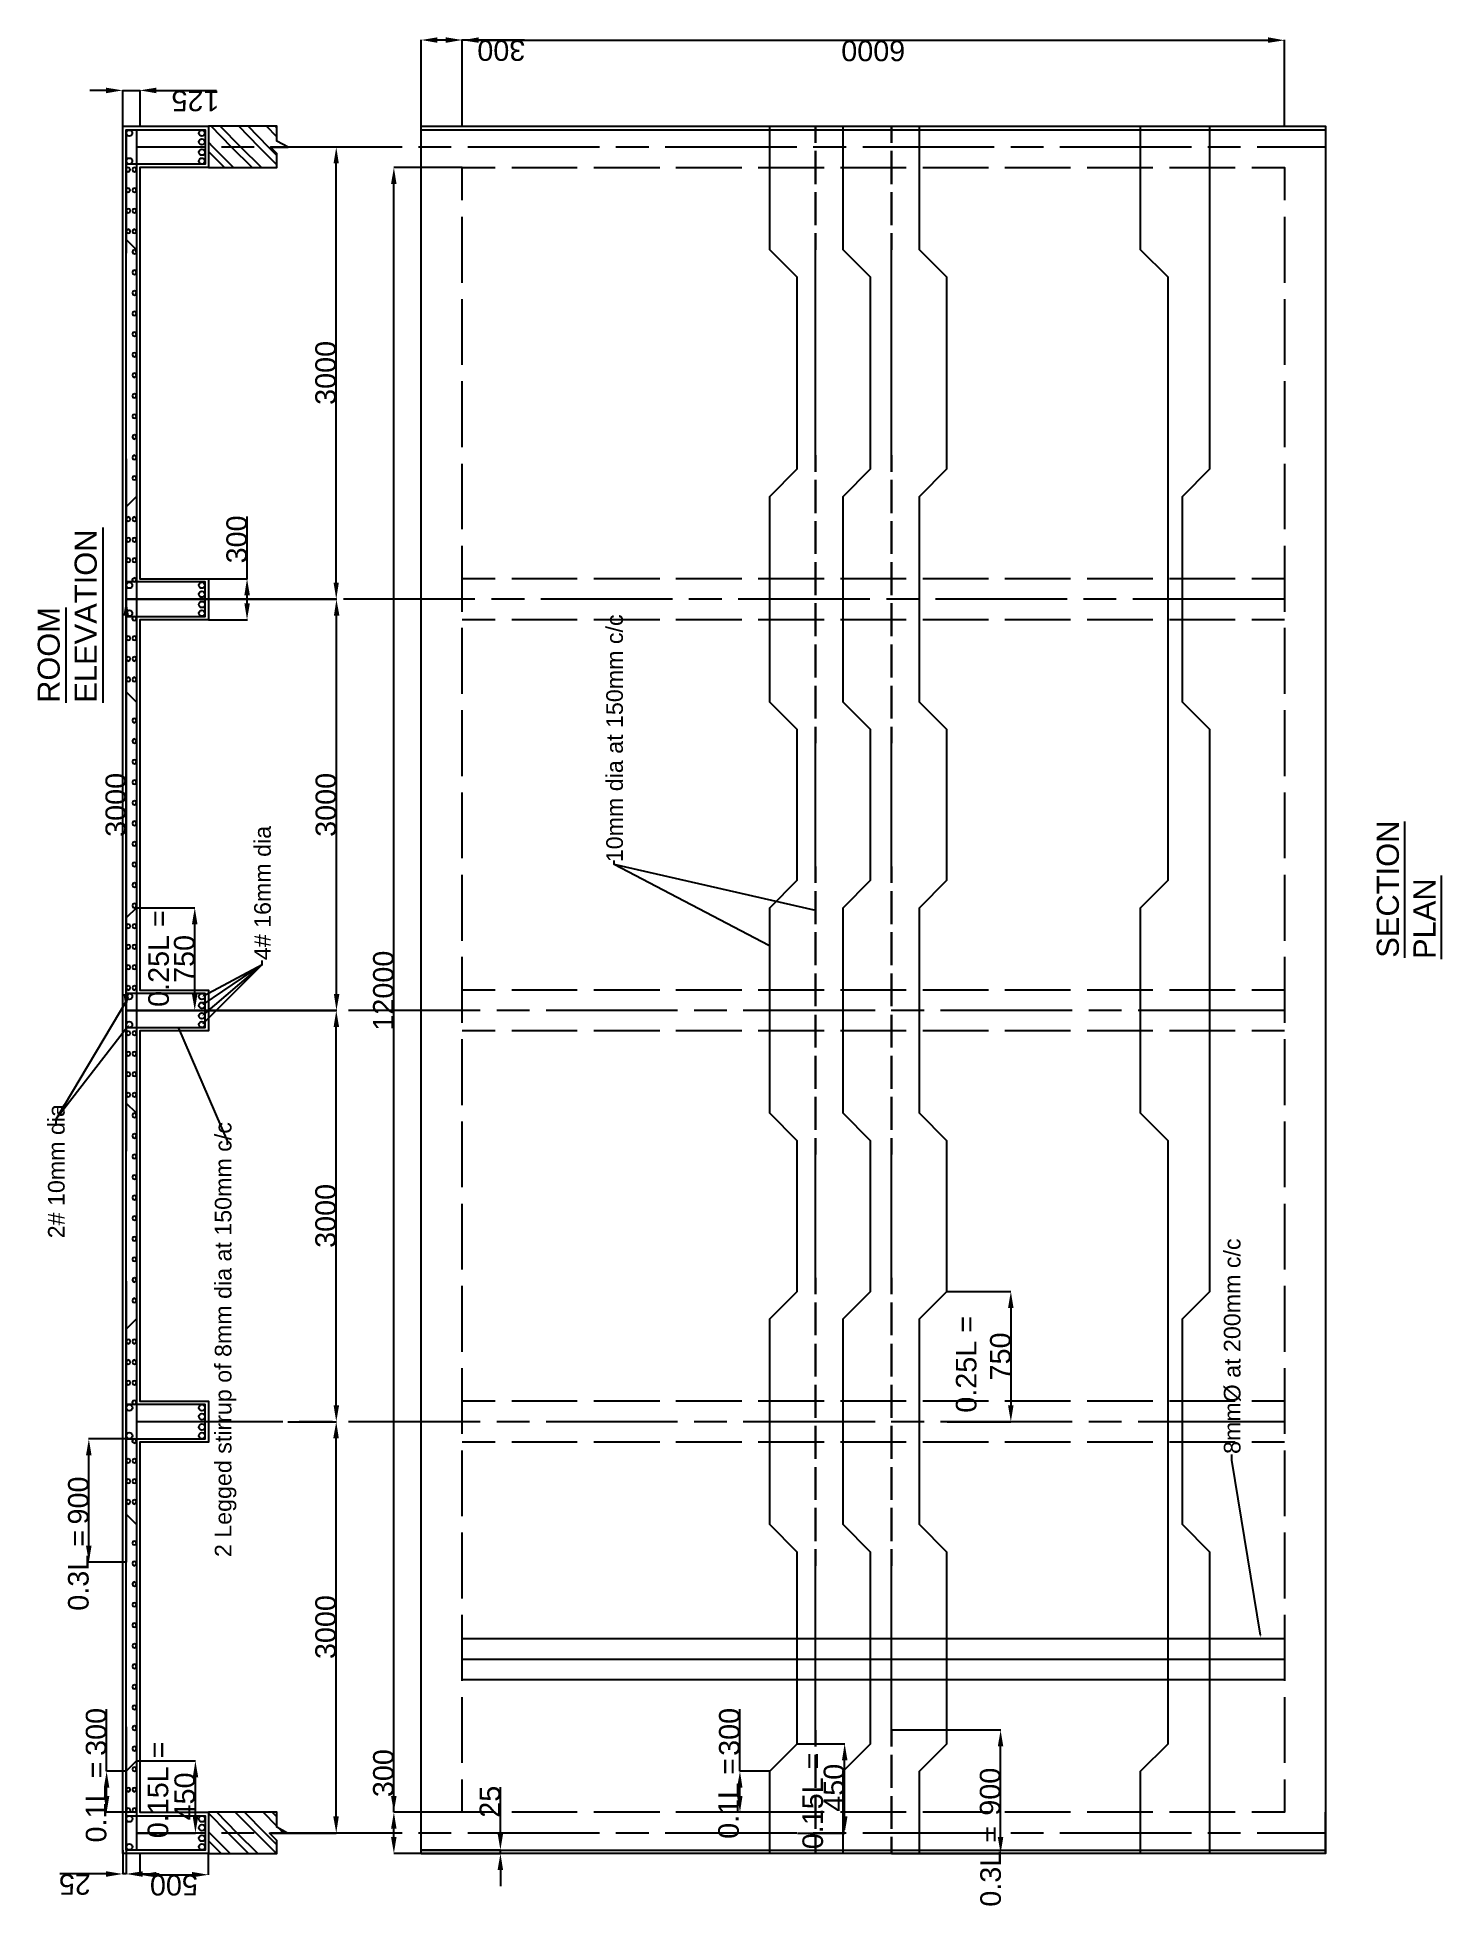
# Model space of a CAD drawing. Header units: millimetres. Extents: x 37228.6 to 37237.6, y 31345.8 to 31357.7.
import ezdxf

# ---------------------------------------------------------------- set-up
doc = ezdxf.new("R2010")
doc.units = ezdxf.units.MM
for name, color, linetype in [('PDF_Geometry', 7, 'Continuous'), ('PDF_Solid Fills', 7, 'Continuous'), ('PDF_Text', 7, 'Continuous')]:
    doc.layers.add(name, color=color, linetype=linetype)
doc.styles.add('PDF F1', font='arial.ttf')
doc.styles.add('PDF F2', font='arial.ttf')

msp = doc.modelspace()

# ---------------------------------------------------------------- linework, layer by layer
at = {"layer": 'PDF_Geometry', "lineweight": 25}
for points in [[(37231.085, 31357.117), (37231.085, 31357.665)], [(37231.188, 31357.665), (37231.241, 31357.665)], [(37231.345, 31357.117), (37231.345, 31357.665)], [(37231.345, 31357.117), (37231.345, 31357.665), (37231.74, 31357.665)], [(37231.45, 31357.663), (37236.465, 31357.663)], [(37236.57, 31357.117), (37236.57, 31357.665)], [(37229.083, 31357.345), (37228.98, 31357.345)], [(37229.188, 31357.117), (37229.188, 31357.345), (37229.296, 31357.345), (37229.296, 31357.117)], [(37229.401, 31357.345), (37229.785, 31357.345)], [(37229.21, 31346.385), (37229.711, 31346.385), (37229.711, 31346.167), (37229.21, 31346.167), (37229.21, 31357.095), (37229.711, 31357.095), (37229.711, 31356.877), (37229.21, 31356.877)], [(37229.275, 31357.095), (37229.275, 31346.167)], [(37229.733, 31356.855), (37230.168, 31356.855), (37230.168, 31356.945), (37230.128, 31356.985), (37230.24, 31356.985), (37230.168, 31357.023), (37230.168, 31357.117), (37229.733, 31357.117)], [(37230.011, 31356.855), (37229.88, 31356.985), (37229.75, 31357.117)], [(37230.07, 31356.855), (37229.938, 31356.985), (37229.808, 31357.117)], [(37230.168, 31356.873), (37230.056, 31356.985), (37229.925, 31357.117)], [(37230.168, 31356.932), (37230.115, 31356.985), (37229.985, 31357.117)], [(37230.168, 31357.05), (37230.101, 31357.117)], [(37230.168, 31357.108), (37230.16, 31357.117)], [(37231.085, 31357.095), (37236.831, 31357.095)], [(37233.3, 31346.145), (37233.3, 31346.407), (37233.3, 31346.667), (37233.473, 31346.842), (37233.473, 31348.06), (37233.3, 31348.235), (37233.3, 31348.888), (37233.3, 31349.542), (37233.473, 31349.715), (37233.473, 31350.673), (37233.3, 31350.847), (37233.3, 31351.5), (37233.3, 31352.153), (37233.473, 31352.327), (37233.473, 31353.285), (37233.3, 31353.458), (37233.3, 31354.112), (37233.3, 31354.765), (37233.473, 31354.94), (37233.473, 31356.158), (37233.3, 31356.332), (37233.3, 31357.117)], [(37233.766, 31346.145), (37233.766, 31346.407), (37233.766, 31346.667), (37233.94, 31346.842), (37233.94, 31348.06), (37233.766, 31348.235), (37233.766, 31348.888), (37233.766, 31349.542), (37233.94, 31349.715), (37233.94, 31350.673), (37233.766, 31350.847), (37233.766, 31351.5), (37233.766, 31352.153), (37233.94, 31352.327), (37233.94, 31353.285), (37233.766, 31353.458), (37233.766, 31354.112), (37233.766, 31354.765), (37233.94, 31354.94), (37233.94, 31356.158), (37233.766, 31356.332), (37233.766, 31357.117)], [(37234.251, 31346.145), (37234.251, 31346.407), (37234.251, 31346.667), (37234.425, 31346.842), (37234.425, 31348.06), (37234.251, 31348.235), (37234.251, 31348.888), (37234.251, 31349.542), (37234.425, 31349.715), (37234.425, 31350.673), (37234.251, 31350.847), (37234.251, 31351.5), (37234.251, 31352.153), (37234.425, 31352.327), (37234.425, 31353.285), (37234.251, 31353.458), (37234.251, 31354.112), (37234.251, 31354.765), (37234.425, 31354.94), (37234.425, 31356.158), (37234.251, 31356.332), (37234.251, 31357.117)], [(37235.655, 31346.145), (37235.655, 31346.407), (37235.655, 31346.667), (37235.83, 31346.842), (37235.83, 31348.06), (37235.83, 31349.715), (37235.83, 31350.673), (37235.655, 31350.847), (37235.655, 31351.5), (37235.655, 31352.153), (37235.83, 31352.327), (37235.83, 31353.285), (37235.83, 31354.94), (37235.83, 31356.158), (37235.655, 31356.332), (37235.655, 31357.117)], [(37236.095, 31346.145), (37236.095, 31346.842), (37236.095, 31348.06), (37235.921, 31348.235), (37235.921, 31348.888), (37235.921, 31349.542), (37236.095, 31349.715), (37236.095, 31350.673), (37236.095, 31352.327), (37236.095, 31353.285), (37235.921, 31353.458), (37235.921, 31354.112), (37235.921, 31354.765), (37236.095, 31354.94), (37236.095, 31356.158), (37236.095, 31357.117)], [(37236.831, 31357.117), (37236.831, 31356.855)], [(37229.71, 31356.985), (37229.275, 31356.985)], [(37229.893, 31356.855), (37229.763, 31356.985), (37229.733, 31357.015)], [(37230.023, 31356.985), (37229.815, 31356.985)], [(37230.963, 31356.985), (37230.128, 31356.985)], [(37230.231, 31356.985), (37230.225, 31356.993)], [(37230.546, 31356.985), (37230.543, 31356.985)], [(37231.276, 31356.985), (37231.068, 31356.985)], [(37232.218, 31356.985), (37231.381, 31356.985)], [(37232.531, 31356.985), (37232.321, 31356.985)], [(37233.471, 31356.985), (37232.635, 31356.985)], [(37233.785, 31356.985), (37233.575, 31356.985)], [(37234.725, 31356.985), (37233.89, 31356.985)], [(37235.038, 31356.985), (37234.83, 31356.985)], [(37235.978, 31356.985), (37235.143, 31356.985)], [(37236.291, 31356.985), (37236.083, 31356.985)], [(37236.831, 31356.985), (37236.396, 31356.985)], [(37229.835, 31356.855), (37229.733, 31356.957)], [(37230.545, 31354.217), (37230.545, 31356.882)], [(37231.345, 31356.855), (37230.91, 31356.855)], [(37231.345, 31356.647), (37231.345, 31356.855), (37231.555, 31356.855)], [(37231.66, 31356.855), (37232.076, 31356.855)], [(37232.181, 31356.855), (37232.6, 31356.855)], [(37232.703, 31356.855), (37233.121, 31356.855)], [(37233.226, 31356.855), (37233.645, 31356.855)], [(37233.748, 31356.855), (37234.166, 31356.855)], [(37234.271, 31356.855), (37234.69, 31356.855)], [(37234.793, 31356.855), (37235.211, 31356.855)], [(37235.316, 31356.855), (37235.733, 31356.855)], [(37235.838, 31356.855), (37236.256, 31356.855)], [(37236.361, 31356.855), (37236.57, 31356.855), (37236.57, 31356.647)], [(37230.911, 31346.51), (37230.911, 31356.75)], [(37231.345, 31356.123), (37231.345, 31356.542)], [(37236.57, 31356.542), (37236.57, 31356.123)], [(37229.275, 31356.332), (37229.21, 31356.398)], [(37233.59, 31355.027), (37233.59, 31356.332)], [(37234.073, 31355.027), (37234.073, 31356.332)], [(37231.345, 31355.602), (37231.345, 31356.018)], [(37236.57, 31356.018), (37236.57, 31355.602)], [(37231.345, 31355.078), (37231.345, 31355.497)], [(37236.57, 31355.497), (37236.57, 31355.078)], [(37231.345, 31354.557), (37231.345, 31354.973)], [(37236.57, 31354.973), (37236.57, 31354.557)], [(37229.275, 31354.765), (37229.21, 31354.7)], [(37229.978, 31354.243), (37229.978, 31354.637)], [(37229.063, 31353.455), (37229.063, 31354.568)], [(37231.345, 31354.033), (37231.345, 31354.452)], [(37236.57, 31354.452), (37236.57, 31354.033)], [(37229.733, 31354.243), (37229.98, 31354.243)], [(37231.555, 31354.243), (37231.345, 31354.243)], [(37232.076, 31354.243), (37231.66, 31354.243)], [(37232.6, 31354.243), (37232.181, 31354.243)], [(37233.121, 31354.243), (37232.703, 31354.243)], [(37233.645, 31354.243), (37233.226, 31354.243)], [(37234.166, 31354.243), (37233.748, 31354.243)], [(37234.69, 31354.243), (37234.271, 31354.243)], [(37235.211, 31354.243), (37234.793, 31354.243)], [(37235.733, 31354.243), (37235.316, 31354.243)], [(37236.256, 31354.243), (37235.838, 31354.243)], [(37236.57, 31354.243), (37236.361, 31354.243)], [(37229.21, 31354.003), (37229.711, 31354.003), (37229.711, 31354.222), (37229.21, 31354.222)], [(37229.978, 31354.087), (37229.978, 31354.138)], [(37228.828, 31353.455), (37228.828, 31354.06)], [(37230.173, 31354.112), (37229.21, 31354.112), (37230.545, 31354.112), (37229.21, 31354.112)], [(37230.486, 31354.112), (37230.278, 31354.112)], [(37230.546, 31354.112), (37230.543, 31354.112)], [(37230.545, 31354.112), (37230.548, 31354.112)], [(37230.546, 31351.605), (37230.546, 31354.008)], [(37231.426, 31354.112), (37230.591, 31354.112)], [(37231.74, 31354.112), (37231.531, 31354.112)], [(37232.681, 31354.112), (37231.845, 31354.112)], [(37232.995, 31354.112), (37232.785, 31354.112)], [(37233.935, 31354.112), (37233.098, 31354.112)], [(37234.248, 31354.112), (37234.04, 31354.112)], [(37235.188, 31354.112), (37234.353, 31354.112)], [(37235.501, 31354.112), (37235.293, 31354.112)], [(37236.57, 31354.112), (37235.606, 31354.112)], [(37229.733, 31353.982), (37229.98, 31353.982)], [(37231.555, 31353.982), (37231.345, 31353.982)], [(37231.345, 31353.512), (37231.345, 31353.93)], [(37232.076, 31353.982), (37231.66, 31353.982)], [(37232.6, 31353.982), (37232.181, 31353.982)], [(37233.121, 31353.982), (37232.703, 31353.982)], [(37233.645, 31353.982), (37233.226, 31353.982)], [(37234.166, 31353.982), (37233.748, 31353.982)], [(37234.69, 31353.982), (37234.271, 31353.982)], [(37235.211, 31353.982), (37234.793, 31353.982)], [(37235.733, 31353.982), (37235.316, 31353.982)], [(37236.256, 31353.982), (37235.838, 31353.982)], [(37236.57, 31353.982), (37236.361, 31353.982)], [(37236.57, 31353.93), (37236.57, 31353.512)], [(37229.275, 31353.458), (37229.21, 31353.525)], [(37231.345, 31352.988), (37231.345, 31353.407)], [(37236.57, 31353.407), (37236.57, 31352.988)], [(37233.59, 31352.415), (37233.59, 31353.198)], [(37234.073, 31352.415), (37234.073, 31353.198)], [(37231.345, 31352.467), (37231.345, 31352.885)], [(37236.57, 31352.885), (37236.57, 31352.467)], [(37237.335, 31351.835), (37237.335, 31352.7)], [(37231.345, 31351.943), (37231.345, 31352.362)], [(37233.581, 31352.137), (37232.311, 31352.427), (37232.311, 31352.452)], [(37233.293, 31351.912), (37232.311, 31352.427)], [(37236.57, 31352.362), (37236.57, 31351.943)], [(37237.568, 31351.827), (37237.568, 31352.357)], [(37229.275, 31352.153), (37229.21, 31352.088)], [(37229.276, 31352.153), (37229.646, 31352.153)], [(37229.646, 31351.605), (37229.646, 31352.048)], [(37229.7, 31351.418), (37230.075, 31351.793), (37229.7, 31351.473)], [(37229.7, 31351.538), (37230.075, 31351.793)], [(37229.701, 31351.593), (37230.075, 31351.793), (37230.075, 31351.817)], [(37231.345, 31351.422), (37231.345, 31351.84)], [(37236.57, 31351.84), (37236.57, 31351.422)], [(37229.221, 31351.577), (37228.763, 31350.807), (37228.763, 31350.778)], [(37229.21, 31351.392), (37229.711, 31351.392), (37229.711, 31351.608), (37229.21, 31351.608)], [(37231.555, 31351.63), (37231.345, 31351.63)], [(37232.076, 31351.63), (37231.66, 31351.63)], [(37232.6, 31351.63), (37232.181, 31351.63)], [(37233.121, 31351.63), (37232.703, 31351.63)], [(37233.645, 31351.63), (37233.226, 31351.63)], [(37234.166, 31351.63), (37233.748, 31351.63)], [(37234.69, 31351.63), (37234.271, 31351.63)], [(37235.211, 31351.63), (37234.793, 31351.63)], [(37235.733, 31351.63), (37235.316, 31351.63)], [(37236.256, 31351.63), (37235.838, 31351.63)], [(37236.57, 31351.63), (37236.361, 31351.63)], [(37229.221, 31351.398), (37228.763, 31350.807)], [(37230.548, 31351.5), (37230.545, 31351.5), (37229.21, 31351.5), (37230.545, 31351.5), (37230.546, 31351.5)], [(37230.206, 31351.5), (37229.275, 31351.5)], [(37229.276, 31351.5), (37229.646, 31351.5)], [(37230.52, 31351.5), (37230.31, 31351.5)], [(37230.545, 31348.992), (37230.545, 31351.395)], [(37231.46, 31351.5), (37230.623, 31351.5)], [(37231.773, 31351.5), (37231.565, 31351.5)], [(37232.713, 31351.5), (37231.878, 31351.5)], [(37233.026, 31351.5), (37232.818, 31351.5)], [(37233.968, 31351.5), (37233.131, 31351.5)], [(37234.281, 31351.5), (37234.071, 31351.5)], [(37235.221, 31351.5), (37234.385, 31351.5)], [(37235.535, 31351.5), (37235.326, 31351.5)], [(37236.57, 31351.5), (37235.64, 31351.5)], [(37229.543, 31351.388), (37229.851, 31350.673), (37229.851, 31350.647)], [(37231.555, 31351.37), (37231.345, 31351.37)], [(37231.345, 31350.898), (37231.345, 31351.317)], [(37232.076, 31351.37), (37231.66, 31351.37)], [(37232.6, 31351.37), (37232.181, 31351.37)], [(37233.121, 31351.37), (37232.703, 31351.37)], [(37233.645, 31351.37), (37233.226, 31351.37)], [(37234.166, 31351.37), (37233.748, 31351.37)], [(37234.69, 31351.37), (37234.271, 31351.37)], [(37235.211, 31351.37), (37234.793, 31351.37)], [(37235.733, 31351.37), (37235.316, 31351.37)], [(37236.256, 31351.37), (37235.838, 31351.37)], [(37236.57, 31351.37), (37236.361, 31351.37)], [(37236.57, 31351.317), (37236.57, 31350.898)], [(37229.275, 31350.847), (37229.21, 31350.912)], [(37231.345, 31350.377), (37231.345, 31350.795)], [(37236.57, 31350.795), (37236.57, 31350.377)], [(37233.59, 31349.802), (37233.59, 31350.585)], [(37234.073, 31349.802), (37234.073, 31350.585)], [(37231.345, 31349.855), (37231.345, 31350.272)], [(37236.57, 31350.272), (37236.57, 31349.855)], [(37231.345, 31349.332), (37231.345, 31349.75)], [(37236.57, 31349.75), (37236.57, 31349.332)], [(37234.426, 31349.715), (37234.831, 31349.715)], [(37229.275, 31349.542), (37229.21, 31349.475)], [(37234.831, 31349.61), (37234.831, 31348.992)], [(37231.345, 31348.81), (37231.345, 31349.227)], [(37236.57, 31349.227), (37236.57, 31348.81)], [(37229.21, 31348.778), (37229.711, 31348.778), (37229.711, 31348.997), (37229.21, 31348.997)], [(37231.555, 31349.018), (37231.345, 31349.018)], [(37232.076, 31349.018), (37231.66, 31349.018)], [(37232.6, 31349.018), (37232.181, 31349.018)], [(37233.121, 31349.018), (37232.703, 31349.018)], [(37233.645, 31349.018), (37233.226, 31349.018)], [(37234.166, 31349.018), (37233.748, 31349.018)], [(37234.69, 31349.018), (37234.271, 31349.018)], [(37235.211, 31349.018), (37234.793, 31349.018)], [(37235.733, 31349.018), (37235.316, 31349.018)], [(37236.256, 31349.018), (37235.838, 31349.018)], [(37236.57, 31349.018), (37236.361, 31349.018)], [(37230.206, 31348.888), (37229.275, 31348.888)], [(37230.238, 31348.888), (37230.545, 31348.888), (37230.546, 31348.888)], [(37230.52, 31348.888), (37230.31, 31348.888)], [(37230.545, 31346.38), (37230.545, 31348.783)], [(37231.46, 31348.888), (37230.623, 31348.888)], [(37231.773, 31348.888), (37231.565, 31348.888)], [(37232.713, 31348.888), (37231.878, 31348.888)], [(37233.026, 31348.888), (37232.818, 31348.888)], [(37233.968, 31348.888), (37233.131, 31348.888)], [(37234.281, 31348.888), (37234.071, 31348.888)], [(37235.221, 31348.888), (37234.385, 31348.888)], [(37234.426, 31348.888), (37234.831, 31348.888)], [(37235.535, 31348.888), (37235.326, 31348.888)], [(37236.57, 31348.888), (37235.64, 31348.888)], [(37229.21, 31348.778), (37228.971, 31348.778)], [(37228.973, 31348.1), (37228.973, 31348.675)], [(37231.555, 31348.757), (37231.345, 31348.757)], [(37231.345, 31348.287), (37231.345, 31348.705)], [(37232.076, 31348.757), (37231.66, 31348.757)], [(37232.6, 31348.757), (37232.181, 31348.757)], [(37233.121, 31348.757), (37232.703, 31348.757)], [(37233.645, 31348.757), (37233.226, 31348.757)], [(37234.166, 31348.757), (37233.748, 31348.757)], [(37234.69, 31348.757), (37234.271, 31348.757)], [(37235.211, 31348.757), (37234.793, 31348.757)], [(37235.733, 31348.757), (37235.316, 31348.757)], [(37236.256, 31348.757), (37235.838, 31348.757)], [(37236.418, 31347.532), (37236.236, 31348.643), (37236.236, 31348.68)], [(37236.57, 31348.757), (37236.361, 31348.757)], [(37236.57, 31348.705), (37236.57, 31348.287)], [(37229.21, 31348.64), (37229.211, 31348.64)], [(37229.21, 31348.51), (37229.211, 31348.51)], [(37229.21, 31348.378), (37229.211, 31348.378)], [(37229.275, 31348.235), (37229.21, 31348.3)], [(37229.21, 31348.248), (37229.211, 31348.248)], [(37229.21, 31348.117), (37229.211, 31348.117)], [(37231.345, 31347.765), (37231.345, 31348.183)], [(37236.57, 31348.183), (37236.57, 31347.765)], [(37229.21, 31347.995), (37228.971, 31347.995)], [(37229.21, 31347.987), (37229.211, 31347.987)], [(37233.59, 31346.928), (37233.59, 31347.973)], [(37234.768, 31346.928), (37234.073, 31346.928), (37234.073, 31347.973)], [(37229.21, 31347.857), (37229.211, 31347.857)], [(37229.21, 31347.725), (37229.211, 31347.725)], [(37231.345, 31347.242), (37231.345, 31347.66)], [(37236.57, 31347.66), (37236.57, 31347.242)], [(37229.21, 31347.595), (37229.211, 31347.595)], [(37231.345, 31347.51), (37236.57, 31347.51)], [(37229.21, 31347.465), (37229.211, 31347.465)], [(37231.345, 31347.38), (37236.57, 31347.38)], [(37229.21, 31347.333), (37229.211, 31347.333)], [(37231.345, 31347.25), (37236.57, 31347.25)], [(37229.21, 31347.203), (37229.211, 31347.203)], [(37231.345, 31346.72), (37231.345, 31347.138)], [(37236.57, 31347.138), (37236.57, 31346.72)], [(37229.086, 31346.667), (37229.086, 31347.062)], [(37229.21, 31347.073), (37229.211, 31347.073)], [(37233.11, 31346.667), (37233.11, 31347.062)], [(37229.21, 31346.942), (37229.211, 31346.942)], [(37229.21, 31346.812), (37229.211, 31346.812)], [(37230.911, 31346.407), (37230.911, 31346.8)], [(37233.475, 31346.842), (37233.776, 31346.842)], [(37234.766, 31346.25), (37234.766, 31346.825)], [(37229.21, 31346.407), (37229.21, 31346.667), (37229.21, 31346.407), (37229.085, 31346.407)], [(37229.21, 31346.667), (37229.085, 31346.667)], [(37229.275, 31346.407), (37229.21, 31346.407), (37229.21, 31346.667), (37229.275, 31346.733)], [(37229.21, 31346.68), (37229.211, 31346.68)], [(37229.276, 31346.733), (37229.651, 31346.733)], [(37233.3, 31346.667), (37233.108, 31346.667)], [(37233.775, 31346.38), (37233.775, 31346.737)], [(37229.086, 31346.51), (37229.086, 31346.563)], [(37229.21, 31346.55), (37229.211, 31346.55)], [(37229.65, 31346.38), (37229.65, 31346.628)], [(37231.555, 31346.407), (37231.345, 31346.407), (37231.345, 31346.615)], [(37231.588, 31346.272), (37231.588, 31346.567)], [(37233.11, 31346.51), (37233.11, 31346.563)], [(37236.57, 31346.615), (37236.57, 31346.407), (37236.361, 31346.407)], [(37229.21, 31346.42), (37229.211, 31346.42)], [(37229.733, 31346.01), (37229.733, 31346.145), (37230.168, 31346.145), (37230.168, 31346.228), (37230.121, 31346.275), (37230.236, 31346.275), (37230.168, 31346.313), (37230.168, 31346.407), (37229.733, 31346.407)], [(37229.988, 31346.145), (37229.858, 31346.275), (37229.733, 31346.402)], [(37230.046, 31346.145), (37229.916, 31346.275), (37229.786, 31346.407)], [(37230.165, 31346.145), (37230.035, 31346.275), (37229.903, 31346.407)], [(37230.168, 31346.2), (37230.093, 31346.275), (37229.961, 31346.407)], [(37230.168, 31346.318), (37230.08, 31346.407)], [(37230.168, 31346.377), (37230.138, 31346.407)], [(37230.21, 31346.275), (37230.178, 31346.308)], [(37231.345, 31346.407), (37230.91, 31346.407)], [(37231.083, 31346.407), (37230.91, 31346.407)], [(37230.911, 31346.25), (37230.911, 31346.302)], [(37232.076, 31346.407), (37231.66, 31346.407)], [(37232.6, 31346.407), (37232.181, 31346.407)], [(37233.121, 31346.407), (37232.703, 31346.407)], [(37233.3, 31346.407), (37233.108, 31346.407)], [(37233.645, 31346.407), (37233.226, 31346.407)], [(37234.166, 31346.407), (37233.748, 31346.407)], [(37234.69, 31346.407), (37234.271, 31346.407)], [(37235.211, 31346.407), (37234.793, 31346.407)], [(37235.733, 31346.407), (37235.316, 31346.407)], [(37236.256, 31346.407), (37235.838, 31346.407)], [(37236.831, 31346.145), (37236.831, 31346.407)], [(37229.71, 31346.275), (37229.275, 31346.275)], [(37229.276, 31346.275), (37229.651, 31346.275)], [(37229.871, 31346.145), (37229.741, 31346.275), (37229.733, 31346.283)], [(37229.813, 31346.145), (37229.733, 31346.225)], [(37230.023, 31346.275), (37229.815, 31346.275)], [(37230.963, 31346.275), (37230.128, 31346.275)], [(37230.238, 31346.275), (37230.545, 31346.275)], [(37231.276, 31346.275), (37231.068, 31346.275)], [(37232.218, 31346.275), (37231.381, 31346.275)], [(37232.531, 31346.275), (37232.321, 31346.275)], [(37233.471, 31346.275), (37232.635, 31346.275)], [(37233.475, 31346.275), (37233.776, 31346.275)], [(37233.785, 31346.275), (37233.575, 31346.275)], [(37234.725, 31346.275), (37233.89, 31346.275)], [(37235.038, 31346.275), (37234.83, 31346.275)], [(37235.978, 31346.275), (37235.143, 31346.275)], [(37236.291, 31346.275), (37236.083, 31346.275)], [(37236.831, 31346.275), (37236.396, 31346.275)], [(37229.188, 31346.167), (37229.188, 31346.013)], [(37229.21, 31346.167), (37229.21, 31346.013)], [(37229.296, 31346.145), (37229.296, 31346.01)], [(37231.083, 31346.145), (37230.91, 31346.145)], [(37231.085, 31346.167), (37236.831, 31346.167)], [(37231.085, 31346.145), (37231.588, 31346.145), (37231.588, 31346.167), (37231.085, 31346.167)], [(37234.073, 31346.145), (37234.768, 31346.145)], [(37229.083, 31346.015), (37228.788, 31346.015)], [(37229.21, 31346.015), (37229.188, 31346.015)], [(37229.315, 31346.015), (37229.42, 31346.015)], [(37229.401, 31346.01), (37229.628, 31346.01)], [(37231.588, 31346.04), (37231.588, 31345.937)]]:
    msp.add_lwpolyline(points, dxfattribs=at)
for points in [[(37229.733, 31354.243), (37229.733, 31353.982), (37229.296, 31353.982), (37229.296, 31351.63), (37229.733, 31351.63), (37229.733, 31351.37), (37229.296, 31351.37), (37229.296, 31349.018), (37229.733, 31349.018), (37229.733, 31348.757), (37229.296, 31348.757), (37229.296, 31346.407), (37229.733, 31346.407), (37229.733, 31346.145), (37229.296, 31346.145), (37229.188, 31346.145), (37229.188, 31357.117), (37229.296, 31357.117), (37229.733, 31357.117), (37229.733, 31356.855), (37229.296, 31356.855), (37229.296, 31354.243)], [(37231.085, 31346.145), (37231.085, 31357.117), (37236.831, 31357.117), (37236.831, 31346.145)], [(37229.223, 31356.855), (37229.213, 31356.85), (37229.21, 31356.842), (37229.213, 31356.832), (37229.223, 31356.828), (37229.231, 31356.832), (37229.236, 31356.842), (37229.231, 31356.85)], [(37229.263, 31356.855), (37229.253, 31356.85), (37229.25, 31356.842), (37229.253, 31356.832), (37229.263, 31356.828), (37229.271, 31356.832), (37229.275, 31356.842), (37229.271, 31356.85)], [(37229.223, 31356.723), (37229.213, 31356.72), (37229.21, 31356.712), (37229.213, 31356.702), (37229.223, 31356.698), (37229.231, 31356.702), (37229.236, 31356.712), (37229.231, 31356.72)], [(37229.263, 31356.723), (37229.253, 31356.72), (37229.25, 31356.712), (37229.253, 31356.702), (37229.263, 31356.698), (37229.271, 31356.702), (37229.275, 31356.712), (37229.271, 31356.72)], [(37229.223, 31356.593), (37229.215, 31356.59), (37229.21, 31356.58), (37229.215, 31356.572), (37229.223, 31356.567), (37229.233, 31356.572), (37229.236, 31356.58), (37229.233, 31356.59)], [(37229.263, 31356.593), (37229.253, 31356.59), (37229.25, 31356.58), (37229.253, 31356.572), (37229.263, 31356.567), (37229.271, 31356.572), (37229.275, 31356.58), (37229.271, 31356.59)], [(37229.223, 31356.463), (37229.215, 31356.458), (37229.21, 31356.45), (37229.215, 31356.44), (37229.223, 31356.437), (37229.233, 31356.44), (37229.236, 31356.45), (37229.233, 31356.458)], [(37229.263, 31356.463), (37229.253, 31356.458), (37229.25, 31356.45), (37229.253, 31356.44), (37229.263, 31356.437), (37229.271, 31356.44), (37229.275, 31356.45), (37229.271, 31356.458)], [(37229.263, 31356.332), (37229.253, 31356.328), (37229.25, 31356.318), (37229.253, 31356.31), (37229.263, 31356.307), (37229.271, 31356.31), (37229.275, 31356.318), (37229.271, 31356.328)], [(37229.263, 31356.202), (37229.253, 31356.198), (37229.25, 31356.188), (37229.253, 31356.18), (37229.263, 31356.175), (37229.271, 31356.18), (37229.275, 31356.188), (37229.271, 31356.198)], [(37229.263, 31356.072), (37229.253, 31356.067), (37229.25, 31356.058), (37229.253, 31356.048), (37229.263, 31356.045), (37229.271, 31356.048), (37229.275, 31356.058), (37229.271, 31356.067)], [(37229.263, 31355.94), (37229.253, 31355.937), (37229.25, 31355.927), (37229.253, 31355.918), (37229.263, 31355.915), (37229.271, 31355.918), (37229.275, 31355.927), (37229.271, 31355.937)], [(37229.263, 31355.81), (37229.253, 31355.807), (37229.25, 31355.797), (37229.253, 31355.787), (37229.263, 31355.783), (37229.271, 31355.787), (37229.275, 31355.797), (37229.271, 31355.807)], [(37229.263, 31355.678), (37229.253, 31355.675), (37229.25, 31355.667), (37229.253, 31355.657), (37229.263, 31355.653), (37229.271, 31355.657), (37229.275, 31355.667), (37229.271, 31355.675)], [(37229.263, 31355.548), (37229.253, 31355.545), (37229.25, 31355.535), (37229.253, 31355.527), (37229.263, 31355.522), (37229.271, 31355.527), (37229.275, 31355.535), (37229.271, 31355.545)], [(37229.263, 31355.418), (37229.253, 31355.413), (37229.25, 31355.405), (37229.253, 31355.395), (37229.263, 31355.392), (37229.271, 31355.395), (37229.275, 31355.405), (37229.271, 31355.413)], [(37229.263, 31355.287), (37229.253, 31355.283), (37229.25, 31355.275), (37229.253, 31355.265), (37229.263, 31355.262), (37229.271, 31355.265), (37229.275, 31355.275), (37229.271, 31355.283)], [(37229.263, 31355.157), (37229.253, 31355.153), (37229.25, 31355.143), (37229.253, 31355.135), (37229.263, 31355.13), (37229.271, 31355.135), (37229.275, 31355.143), (37229.271, 31355.153)], [(37229.263, 31355.027), (37229.253, 31355.022), (37229.25, 31355.013), (37229.253, 31355.003), (37229.263, 31355), (37229.271, 31355.003), (37229.275, 31355.013), (37229.271, 31355.022)], [(37229.263, 31354.895), (37229.253, 31354.892), (37229.25, 31354.882), (37229.253, 31354.873), (37229.263, 31354.87), (37229.271, 31354.873), (37229.275, 31354.882), (37229.271, 31354.892)], [(37229.223, 31354.635), (37229.215, 31354.63), (37229.21, 31354.622), (37229.215, 31354.612), (37229.223, 31354.608), (37229.233, 31354.612), (37229.236, 31354.622), (37229.233, 31354.63)], [(37229.263, 31354.635), (37229.253, 31354.63), (37229.25, 31354.622), (37229.253, 31354.612), (37229.263, 31354.608), (37229.271, 31354.612), (37229.275, 31354.622), (37229.271, 31354.63)], [(37229.223, 31354.503), (37229.215, 31354.5), (37229.21, 31354.49), (37229.215, 31354.482), (37229.223, 31354.478), (37229.233, 31354.482), (37229.236, 31354.49), (37229.233, 31354.5)], [(37229.263, 31354.503), (37229.253, 31354.5), (37229.25, 31354.49), (37229.253, 31354.482), (37229.263, 31354.478), (37229.271, 31354.482), (37229.275, 31354.49), (37229.271, 31354.5)], [(37229.223, 31354.373), (37229.215, 31354.37), (37229.21, 31354.36), (37229.215, 31354.35), (37229.223, 31354.347), (37229.233, 31354.35), (37229.236, 31354.36), (37229.233, 31354.37)], [(37229.263, 31354.373), (37229.253, 31354.37), (37229.25, 31354.36), (37229.253, 31354.35), (37229.263, 31354.347), (37229.271, 31354.35), (37229.275, 31354.36), (37229.271, 31354.37)], [(37229.261, 31354.248), (37229.253, 31354.243), (37229.248, 31354.235), (37229.253, 31354.225), (37229.261, 31354.222), (37229.271, 31354.225), (37229.275, 31354.235), (37229.271, 31354.243)], [(37229.21, 31354.008), (37229.21, 31351.605)], [(37229.261, 31354.003), (37229.253, 31353.998), (37229.248, 31353.99), (37229.253, 31353.98), (37229.261, 31353.977), (37229.271, 31353.98), (37229.275, 31353.99), (37229.271, 31353.998)], [(37229.223, 31353.877), (37229.215, 31353.873), (37229.21, 31353.865), (37229.215, 31353.855), (37229.223, 31353.852), (37229.233, 31353.855), (37229.236, 31353.865), (37229.233, 31353.873)], [(37229.263, 31353.877), (37229.253, 31353.873), (37229.25, 31353.865), (37229.253, 31353.855), (37229.263, 31353.852), (37229.271, 31353.855), (37229.275, 31353.865), (37229.271, 31353.873)], [(37229.223, 31353.747), (37229.215, 31353.743), (37229.21, 31353.733), (37229.215, 31353.725), (37229.223, 31353.72), (37229.233, 31353.725), (37229.236, 31353.733), (37229.233, 31353.743)], [(37229.263, 31353.747), (37229.253, 31353.743), (37229.25, 31353.733), (37229.253, 31353.725), (37229.263, 31353.72), (37229.271, 31353.725), (37229.275, 31353.733), (37229.271, 31353.743)], [(37229.223, 31353.617), (37229.215, 31353.612), (37229.21, 31353.603), (37229.215, 31353.593), (37229.223, 31353.59), (37229.233, 31353.593), (37229.236, 31353.603), (37229.233, 31353.612)], [(37229.263, 31353.617), (37229.253, 31353.612), (37229.25, 31353.603), (37229.253, 31353.593), (37229.263, 31353.59), (37229.271, 31353.593), (37229.275, 31353.603), (37229.271, 31353.612)], [(37229.263, 31353.355), (37229.253, 31353.352), (37229.25, 31353.342), (37229.253, 31353.333), (37229.263, 31353.328), (37229.271, 31353.333), (37229.275, 31353.342), (37229.271, 31353.352)], [(37229.263, 31353.225), (37229.253, 31353.22), (37229.25, 31353.212), (37229.253, 31353.202), (37229.263, 31353.198), (37229.271, 31353.202), (37229.275, 31353.212), (37229.271, 31353.22)], [(37229.263, 31353.093), (37229.253, 31353.09), (37229.25, 31353.08), (37229.253, 31353.072), (37229.263, 31353.067), (37229.271, 31353.072), (37229.275, 31353.08), (37229.271, 31353.09)], [(37229.263, 31352.963), (37229.253, 31352.958), (37229.25, 31352.95), (37229.253, 31352.94), (37229.263, 31352.937), (37229.271, 31352.94), (37229.275, 31352.95), (37229.271, 31352.958)], [(37229.263, 31352.832), (37229.253, 31352.828), (37229.25, 31352.82), (37229.253, 31352.81), (37229.263, 31352.807), (37229.271, 31352.81), (37229.275, 31352.82), (37229.271, 31352.828)], [(37229.263, 31352.702), (37229.253, 31352.698), (37229.25, 31352.688), (37229.253, 31352.68), (37229.263, 31352.675), (37229.271, 31352.68), (37229.275, 31352.688), (37229.271, 31352.698)], [(37229.263, 31352.572), (37229.253, 31352.567), (37229.25, 31352.558), (37229.253, 31352.548), (37229.263, 31352.545), (37229.271, 31352.548), (37229.275, 31352.558), (37229.271, 31352.567)], [(37229.263, 31352.44), (37229.253, 31352.437), (37229.25, 31352.427), (37229.253, 31352.418), (37229.263, 31352.415), (37229.271, 31352.418), (37229.275, 31352.427), (37229.271, 31352.437)], [(37229.263, 31352.31), (37229.253, 31352.307), (37229.25, 31352.297), (37229.253, 31352.288), (37229.263, 31352.283), (37229.271, 31352.288), (37229.275, 31352.297), (37229.271, 31352.307)], [(37229.263, 31352.18), (37229.253, 31352.175), (37229.25, 31352.167), (37229.253, 31352.157), (37229.263, 31352.153), (37229.271, 31352.157), (37229.275, 31352.167), (37229.271, 31352.175)], [(37229.223, 31352.048), (37229.215, 31352.045), (37229.211, 31352.035), (37229.215, 31352.027), (37229.223, 31352.023), (37229.233, 31352.027), (37229.236, 31352.035), (37229.233, 31352.045)], [(37229.263, 31352.048), (37229.253, 31352.045), (37229.25, 31352.035), (37229.253, 31352.027), (37229.263, 31352.023), (37229.271, 31352.027), (37229.275, 31352.035), (37229.271, 31352.045)], [(37229.223, 31351.918), (37229.215, 31351.915), (37229.211, 31351.905), (37229.215, 31351.895), (37229.223, 31351.892), (37229.233, 31351.895), (37229.236, 31351.905), (37229.233, 31351.915)], [(37229.263, 31351.918), (37229.253, 31351.915), (37229.25, 31351.905), (37229.253, 31351.895), (37229.263, 31351.892), (37229.271, 31351.895), (37229.275, 31351.905), (37229.271, 31351.915)], [(37229.223, 31351.788), (37229.215, 31351.783), (37229.21, 31351.775), (37229.215, 31351.765), (37229.223, 31351.762), (37229.233, 31351.765), (37229.236, 31351.775), (37229.233, 31351.783)], [(37229.263, 31351.788), (37229.253, 31351.783), (37229.25, 31351.775), (37229.253, 31351.765), (37229.263, 31351.762), (37229.271, 31351.765), (37229.275, 31351.775), (37229.271, 31351.783)], [(37229.223, 31351.657), (37229.215, 31351.653), (37229.21, 31351.643), (37229.215, 31351.635), (37229.223, 31351.63), (37229.233, 31351.635), (37229.236, 31351.643), (37229.233, 31351.653)], [(37229.263, 31351.657), (37229.253, 31351.653), (37229.25, 31351.643), (37229.253, 31351.635), (37229.263, 31351.63), (37229.271, 31351.635), (37229.275, 31351.643), (37229.271, 31351.653)], [(37229.223, 31351.368), (37229.215, 31351.365), (37229.21, 31351.357), (37229.215, 31351.347), (37229.223, 31351.343), (37229.233, 31351.347), (37229.236, 31351.357), (37229.233, 31351.365)], [(37229.263, 31351.368), (37229.253, 31351.365), (37229.25, 31351.357), (37229.253, 31351.347), (37229.263, 31351.343), (37229.271, 31351.347), (37229.275, 31351.357), (37229.271, 31351.365)], [(37229.223, 31351.238), (37229.215, 31351.235), (37229.21, 31351.225), (37229.215, 31351.217), (37229.223, 31351.212), (37229.233, 31351.217), (37229.236, 31351.225), (37229.233, 31351.235)], [(37229.263, 31351.238), (37229.253, 31351.235), (37229.25, 31351.225), (37229.253, 31351.217), (37229.263, 31351.212), (37229.271, 31351.217), (37229.275, 31351.225), (37229.271, 31351.235)], [(37229.223, 31351.108), (37229.215, 31351.103), (37229.211, 31351.095), (37229.215, 31351.085), (37229.223, 31351.082), (37229.233, 31351.085), (37229.236, 31351.095), (37229.233, 31351.103)], [(37229.263, 31351.108), (37229.253, 31351.103), (37229.25, 31351.095), (37229.253, 31351.085), (37229.263, 31351.082), (37229.271, 31351.085), (37229.275, 31351.095), (37229.271, 31351.103)], [(37229.223, 31350.977), (37229.215, 31350.973), (37229.211, 31350.965), (37229.215, 31350.955), (37229.223, 31350.952), (37229.233, 31350.955), (37229.236, 31350.965), (37229.233, 31350.973)], [(37229.263, 31350.977), (37229.253, 31350.973), (37229.25, 31350.965), (37229.253, 31350.955), (37229.263, 31350.952), (37229.271, 31350.955), (37229.275, 31350.965), (37229.271, 31350.973)], [(37229.263, 31350.847), (37229.253, 31350.843), (37229.25, 31350.833), (37229.253, 31350.825), (37229.263, 31350.82), (37229.271, 31350.825), (37229.275, 31350.833), (37229.271, 31350.843)], [(37229.263, 31350.717), (37229.253, 31350.712), (37229.25, 31350.703), (37229.253, 31350.693), (37229.263, 31350.69), (37229.271, 31350.693), (37229.275, 31350.703), (37229.271, 31350.712)], [(37229.263, 31350.585), (37229.253, 31350.582), (37229.25, 31350.572), (37229.253, 31350.563), (37229.263, 31350.56), (37229.271, 31350.563), (37229.275, 31350.572), (37229.271, 31350.582)], [(37229.263, 31350.455), (37229.253, 31350.452), (37229.25, 31350.442), (37229.253, 31350.433), (37229.263, 31350.428), (37229.271, 31350.433), (37229.275, 31350.442), (37229.271, 31350.452)], [(37229.263, 31350.325), (37229.253, 31350.32), (37229.25, 31350.312), (37229.253, 31350.302), (37229.263, 31350.298), (37229.271, 31350.302), (37229.275, 31350.312), (37229.271, 31350.32)], [(37229.263, 31350.193), (37229.253, 31350.19), (37229.25, 31350.18), (37229.253, 31350.172), (37229.263, 31350.168), (37229.271, 31350.172), (37229.275, 31350.18), (37229.271, 31350.19)], [(37229.263, 31350.063), (37229.253, 31350.06), (37229.25, 31350.05), (37229.253, 31350.04), (37229.263, 31350.037), (37229.271, 31350.04), (37229.275, 31350.05), (37229.271, 31350.06)], [(37229.263, 31349.932), (37229.253, 31349.928), (37229.25, 31349.92), (37229.253, 31349.91), (37229.263, 31349.907), (37229.271, 31349.91), (37229.275, 31349.92), (37229.271, 31349.928)], [(37229.263, 31349.802), (37229.253, 31349.798), (37229.25, 31349.788), (37229.253, 31349.78), (37229.263, 31349.775), (37229.271, 31349.78), (37229.275, 31349.788), (37229.271, 31349.798)], [(37229.263, 31349.672), (37229.253, 31349.667), (37229.25, 31349.658), (37229.253, 31349.648), (37229.263, 31349.645), (37229.271, 31349.648), (37229.275, 31349.658), (37229.271, 31349.667)], [(37229.223, 31349.41), (37229.215, 31349.407), (37229.21, 31349.397), (37229.215, 31349.388), (37229.223, 31349.383), (37229.233, 31349.388), (37229.236, 31349.397), (37229.233, 31349.407)], [(37229.263, 31349.41), (37229.253, 31349.407), (37229.25, 31349.397), (37229.253, 31349.388), (37229.263, 31349.383), (37229.271, 31349.388), (37229.275, 31349.397), (37229.271, 31349.407)], [(37229.223, 31349.28), (37229.215, 31349.275), (37229.21, 31349.267), (37229.215, 31349.257), (37229.223, 31349.253), (37229.233, 31349.257), (37229.236, 31349.267), (37229.233, 31349.275)], [(37229.263, 31349.28), (37229.253, 31349.275), (37229.25, 31349.267), (37229.253, 31349.257), (37229.263, 31349.253), (37229.271, 31349.257), (37229.275, 31349.267), (37229.271, 31349.275)], [(37229.223, 31349.148), (37229.215, 31349.145), (37229.21, 31349.135), (37229.215, 31349.127), (37229.223, 31349.123), (37229.233, 31349.127), (37229.236, 31349.135), (37229.233, 31349.145)], [(37229.263, 31349.148), (37229.253, 31349.145), (37229.25, 31349.135), (37229.253, 31349.127), (37229.263, 31349.123), (37229.271, 31349.127), (37229.275, 31349.135), (37229.271, 31349.145)], [(37229.261, 31349.023), (37229.253, 31349.02), (37229.248, 31349.01), (37229.253, 31349.002), (37229.261, 31348.997), (37229.271, 31349.002), (37229.275, 31349.01), (37229.271, 31349.02)], [(37229.261, 31348.778), (37229.253, 31348.775), (37229.248, 31348.765), (37229.253, 31348.757), (37229.261, 31348.752), (37229.271, 31348.757), (37229.275, 31348.765), (37229.271, 31348.775)], [(37229.223, 31348.653), (37229.215, 31348.648), (37229.21, 31348.64), (37229.215, 31348.63), (37229.223, 31348.627), (37229.233, 31348.63), (37229.236, 31348.64), (37229.233, 31348.648)], [(37229.263, 31348.653), (37229.253, 31348.648), (37229.25, 31348.64), (37229.253, 31348.63), (37229.263, 31348.627), (37229.271, 31348.63), (37229.275, 31348.64), (37229.271, 31348.648)], [(37229.223, 31348.522), (37229.215, 31348.518), (37229.21, 31348.51), (37229.215, 31348.5), (37229.223, 31348.497), (37229.233, 31348.5), (37229.236, 31348.51), (37229.233, 31348.518)], [(37229.263, 31348.522), (37229.253, 31348.518), (37229.25, 31348.51), (37229.253, 31348.5), (37229.263, 31348.497), (37229.271, 31348.5), (37229.275, 31348.51), (37229.271, 31348.518)], [(37229.223, 31348.392), (37229.215, 31348.388), (37229.21, 31348.378), (37229.215, 31348.37), (37229.223, 31348.365), (37229.233, 31348.37), (37229.236, 31348.378), (37229.233, 31348.388)], [(37229.263, 31348.392), (37229.253, 31348.388), (37229.25, 31348.378), (37229.253, 31348.37), (37229.263, 31348.365), (37229.271, 31348.37), (37229.275, 31348.378), (37229.271, 31348.388)], [(37229.263, 31348.13), (37229.253, 31348.127), (37229.25, 31348.117), (37229.253, 31348.108), (37229.263, 31348.105), (37229.271, 31348.108), (37229.275, 31348.117), (37229.271, 31348.127)], [(37229.263, 31348), (37229.253, 31347.997), (37229.25, 31347.987), (37229.253, 31347.978), (37229.263, 31347.973), (37229.271, 31347.978), (37229.275, 31347.987), (37229.271, 31347.997)], [(37229.263, 31347.87), (37229.253, 31347.865), (37229.25, 31347.857), (37229.253, 31347.847), (37229.263, 31347.843), (37229.271, 31347.847), (37229.275, 31347.857), (37229.271, 31347.865)], [(37229.263, 31347.738), (37229.253, 31347.735), (37229.25, 31347.725), (37229.253, 31347.717), (37229.263, 31347.713), (37229.271, 31347.717), (37229.275, 31347.725), (37229.271, 31347.735)], [(37229.263, 31347.608), (37229.253, 31347.605), (37229.25, 31347.595), (37229.253, 31347.585), (37229.263, 31347.582), (37229.271, 31347.585), (37229.275, 31347.595), (37229.271, 31347.605)], [(37229.263, 31347.477), (37229.253, 31347.473), (37229.25, 31347.465), (37229.253, 31347.455), (37229.263, 31347.452), (37229.271, 31347.455), (37229.275, 31347.465), (37229.271, 31347.473)], [(37229.263, 31347.347), (37229.253, 31347.343), (37229.25, 31347.333), (37229.253, 31347.325), (37229.263, 31347.32), (37229.271, 31347.325), (37229.275, 31347.333), (37229.271, 31347.343)], [(37229.263, 31347.217), (37229.253, 31347.212), (37229.25, 31347.203), (37229.253, 31347.193), (37229.263, 31347.19), (37229.271, 31347.193), (37229.275, 31347.203), (37229.271, 31347.212)], [(37229.263, 31347.085), (37229.253, 31347.082), (37229.25, 31347.073), (37229.253, 31347.063), (37229.263, 31347.06), (37229.271, 31347.063), (37229.275, 31347.073), (37229.271, 31347.082)], [(37229.263, 31346.955), (37229.253, 31346.952), (37229.25, 31346.942), (37229.253, 31346.933), (37229.263, 31346.928), (37229.271, 31346.933), (37229.275, 31346.942), (37229.271, 31346.952)], [(37229.263, 31346.825), (37229.253, 31346.82), (37229.25, 31346.812), (37229.253, 31346.802), (37229.263, 31346.798), (37229.271, 31346.802), (37229.275, 31346.812), (37229.271, 31346.82)], [(37229.263, 31346.693), (37229.253, 31346.69), (37229.25, 31346.68), (37229.253, 31346.672), (37229.263, 31346.668), (37229.271, 31346.672), (37229.275, 31346.68), (37229.271, 31346.69)], [(37229.223, 31346.563), (37229.215, 31346.56), (37229.21, 31346.55), (37229.215, 31346.542), (37229.223, 31346.537), (37229.233, 31346.542), (37229.236, 31346.55), (37229.233, 31346.56)], [(37229.263, 31346.563), (37229.253, 31346.56), (37229.25, 31346.55), (37229.253, 31346.542), (37229.263, 31346.537), (37229.271, 31346.542), (37229.275, 31346.55), (37229.271, 31346.56)], [(37229.223, 31346.433), (37229.215, 31346.428), (37229.21, 31346.42), (37229.215, 31346.41), (37229.223, 31346.407), (37229.233, 31346.41), (37229.236, 31346.42), (37229.233, 31346.428)], [(37229.263, 31346.433), (37229.253, 31346.428), (37229.25, 31346.42), (37229.253, 31346.41), (37229.263, 31346.407), (37229.271, 31346.41), (37229.275, 31346.42), (37229.271, 31346.428)]]:
    msp.add_lwpolyline(points, close=True, dxfattribs=at)
at = {"layer": 'PDF_Geometry', "lineweight": 30}
for points in [[(37229.21, 31357.095), (37229.21, 31356.31)], [(37233.59, 31357.117), (37233.59, 31357.012)], [(37234.073, 31357.117), (37234.073, 31357.012)], [(37233.59, 31356.96), (37233.59, 31356.75)], [(37234.073, 31356.96), (37234.073, 31356.75)], [(37233.59, 31356.698), (37233.59, 31356.488)], [(37234.073, 31356.698), (37234.073, 31356.488)], [(37233.59, 31356.437), (37233.59, 31356.332)], [(37234.073, 31356.437), (37234.073, 31356.332)], [(37229.21, 31354.003), (37229.21, 31354.222), (37229.21, 31355.005)], [(37233.59, 31355.027), (37233.59, 31354.922)], [(37234.073, 31355.027), (37234.073, 31354.922)], [(37233.59, 31354.87), (37233.59, 31354.66)], [(37234.073, 31354.87), (37234.073, 31354.66)], [(37233.59, 31354.608), (37233.59, 31354.4)], [(37234.073, 31354.608), (37234.073, 31354.4)], [(37233.59, 31354.347), (37233.59, 31354.138)], [(37234.073, 31354.347), (37234.073, 31354.138)], [(37233.59, 31354.087), (37233.59, 31353.877)], [(37234.073, 31354.087), (37234.073, 31353.877)], [(37229.21, 31354.003), (37229.21, 31353.22)], [(37233.59, 31353.825), (37233.59, 31353.615)], [(37234.073, 31353.825), (37234.073, 31353.615)], [(37233.59, 31353.563), (37233.59, 31353.355)], [(37234.073, 31353.563), (37234.073, 31353.355)], [(37233.59, 31353.302), (37233.59, 31353.198)], [(37234.073, 31353.302), (37234.073, 31353.198)], [(37229.21, 31350.607), (37229.21, 31352.392)], [(37233.59, 31352.31), (37233.59, 31352.415)], [(37234.073, 31352.31), (37234.073, 31352.415)], [(37233.59, 31352.048), (37233.59, 31352.257)], [(37234.073, 31352.048), (37234.073, 31352.257)], [(37233.59, 31351.787), (37233.59, 31351.997)], [(37234.073, 31351.787), (37234.073, 31351.997)], [(37233.59, 31351.527), (37233.59, 31351.735)], [(37234.073, 31351.527), (37234.073, 31351.735)], [(37233.59, 31351.265), (37233.59, 31351.473)], [(37234.073, 31351.265), (37234.073, 31351.473)], [(37233.59, 31351.003), (37233.59, 31351.213)], [(37234.073, 31351.003), (37234.073, 31351.213)], [(37233.59, 31350.742), (37233.59, 31350.952)], [(37234.073, 31350.742), (37234.073, 31350.952)], [(37233.59, 31350.585), (37233.59, 31350.69)], [(37234.073, 31350.585), (37234.073, 31350.69)], [(37229.21, 31349.78), (37229.21, 31347.995)], [(37233.59, 31349.802), (37233.59, 31349.698)], [(37234.073, 31349.802), (37234.073, 31349.698)], [(37233.59, 31349.645), (37233.59, 31349.437)], [(37234.073, 31349.645), (37234.073, 31349.437)], [(37233.59, 31349.383), (37233.59, 31349.175)], [(37234.073, 31349.383), (37234.073, 31349.175)], [(37233.59, 31349.123), (37233.59, 31348.913)], [(37234.073, 31349.123), (37234.073, 31348.913)], [(37233.59, 31348.862), (37233.59, 31348.653)], [(37234.073, 31348.862), (37234.073, 31348.653)], [(37233.59, 31348.6), (37233.59, 31348.392)], [(37234.073, 31348.6), (37234.073, 31348.392)], [(37233.59, 31348.34), (37233.59, 31348.13)], [(37234.073, 31348.34), (37234.073, 31348.13)], [(37233.59, 31348.078), (37233.59, 31347.973)], [(37234.073, 31348.078), (37234.073, 31347.973)], [(37229.21, 31346.167), (37229.21, 31346.95)], [(37233.59, 31346.825), (37233.59, 31346.928)], [(37234.073, 31346.825), (37234.073, 31346.928)], [(37233.59, 31346.563), (37233.59, 31346.772)], [(37234.073, 31346.563), (37234.073, 31346.772)], [(37233.59, 31346.302), (37233.59, 31346.51)], [(37234.073, 31346.302), (37234.073, 31346.51)], [(37233.59, 31346.145), (37233.59, 31346.25)], [(37234.073, 31346.145), (37234.073, 31346.25)]]:
    msp.add_lwpolyline(points, dxfattribs=at)
at = {"layer": 'PDF_Geometry', "lineweight": 25}
for centre, radius in [((37229.23, 31357.074), 0.0191), ((37229.691, 31357.074), 0.0191), ((37229.691, 31357.018), 0.0191), ((37229.691, 31356.952), 0.0196), ((37229.23, 31356.896), 0.0191), ((37229.691, 31356.896), 0.0191), ((37229.23, 31354.201), 0.0191), ((37229.691, 31354.201), 0.0191), ((37229.691, 31354.144), 0.0191), ((37229.23, 31354.023), 0.0191), ((37229.691, 31354.079), 0.0196), ((37229.691, 31354.023), 0.0191), ((37229.23, 31351.589), 0.0191), ((37229.691, 31351.589), 0.0196), ((37229.691, 31351.532), 0.0196), ((37229.23, 31351.411), 0.0191), ((37229.691, 31351.466), 0.0191), ((37229.691, 31351.411), 0.0191), ((37229.23, 31348.977), 0.0196), ((37229.691, 31348.977), 0.0196), ((37229.691, 31348.92), 0.0196), ((37229.23, 31348.799), 0.0196), ((37229.691, 31348.854), 0.0196), ((37229.691, 31348.799), 0.0196), ((37229.23, 31346.365), 0.0196), ((37229.691, 31346.365), 0.0196), ((37229.691, 31346.309), 0.0196), ((37229.23, 31346.187), 0.0196), ((37229.691, 31346.242), 0.0196), ((37229.691, 31346.187), 0.0196)]:
    msp.add_circle(centre, radius, dxfattribs=at)
at = {"layer": 'PDF_Solid Fills', "transparency": 33554559}
for points in [[(37231.188, 31357.647), (37231.188, 31357.682), (37231.085, 31357.665)], [(37231.241, 31357.647), (37231.241, 31357.682), (37231.345, 31357.665)], [(37231.45, 31357.647), (37231.45, 31357.682), (37231.345, 31357.663)], [(37236.465, 31357.647), (37236.465, 31357.682), (37236.57, 31357.663)], [(37229.083, 31357.327), (37229.083, 31357.362), (37229.188, 31357.345)], [(37229.401, 31357.327), (37229.401, 31357.362), (37229.296, 31357.345)], [(37230.528, 31356.882), (37230.561, 31356.882), (37230.545, 31356.985)], [(37230.893, 31356.75), (37230.928, 31356.75), (37230.911, 31356.855)], [(37229.961, 31354.138), (37229.996, 31354.138), (37229.978, 31354.243)], [(37230.528, 31354.217), (37230.561, 31354.217), (37230.545, 31354.112)], [(37229.193, 31354.008), (37229.228, 31354.008), (37229.21, 31354.112)], [(37229.193, 31354.008), (37229.228, 31354.008), (37229.21, 31354.112)], [(37229.961, 31354.087), (37229.996, 31354.087), (37229.978, 31353.982)], [(37230.53, 31354.008), (37230.565, 31354.008), (37230.546, 31354.112)], [(37229.628, 31352.048), (37229.663, 31352.048), (37229.646, 31352.153)], [(37233.581, 31352.14), (37233.593, 31352.135), (37233.581, 31352.135)], [(37233.293, 31351.913), (37233.303, 31351.905), (37233.291, 31351.91)], [(37229.193, 31351.605), (37229.228, 31351.605), (37229.21, 31351.5)], [(37229.193, 31351.605), (37229.228, 31351.605), (37229.21, 31351.5)], [(37229.22, 31351.578), (37229.23, 31351.588), (37229.225, 31351.575)], [(37229.628, 31351.605), (37229.663, 31351.605), (37229.646, 31351.5)], [(37229.701, 31351.592), (37229.691, 31351.588), (37229.7, 31351.595)], [(37229.701, 31351.537), (37229.691, 31351.532), (37229.7, 31351.54)], [(37230.53, 31351.605), (37230.565, 31351.605), (37230.546, 31351.5)], [(37229.218, 31351.4), (37229.23, 31351.41), (37229.223, 31351.397)], [(37229.541, 31351.387), (37229.538, 31351.4), (37229.545, 31351.388)], [(37229.701, 31351.472), (37229.691, 31351.467), (37229.698, 31351.475)], [(37229.7, 31351.417), (37229.691, 31351.41), (37229.698, 31351.42)], [(37230.528, 31351.395), (37230.563, 31351.395), (37230.545, 31351.5)], [(37234.813, 31349.61), (37234.848, 31349.61), (37234.831, 31349.715)], [(37230.528, 31348.992), (37230.563, 31348.992), (37230.545, 31348.888)], [(37234.813, 31348.992), (37234.848, 31348.992), (37234.831, 31348.888)], [(37230.526, 31348.783), (37230.561, 31348.783), (37230.545, 31348.888)], [(37228.955, 31348.675), (37228.99, 31348.675), (37228.973, 31348.778)], [(37228.955, 31348.1), (37228.99, 31348.1), (37228.973, 31347.995)], [(37236.421, 31347.532), (37236.421, 31347.513), (37236.415, 31347.532)], [(37234.748, 31346.825), (37234.783, 31346.825), (37234.766, 31346.928)], [(37233.758, 31346.737), (37233.793, 31346.737), (37233.775, 31346.842)], [(37229.068, 31346.563), (37229.103, 31346.563), (37229.086, 31346.667)], [(37229.633, 31346.628), (37229.668, 31346.628), (37229.65, 31346.733)], [(37233.091, 31346.563), (37233.126, 31346.563), (37233.11, 31346.667)], [(37229.068, 31346.51), (37229.103, 31346.51), (37229.086, 31346.407)], [(37230.893, 31346.51), (37230.928, 31346.51), (37230.911, 31346.407)], [(37233.091, 31346.51), (37233.126, 31346.51), (37233.11, 31346.407)], [(37229.633, 31346.38), (37229.668, 31346.38), (37229.65, 31346.275)], [(37230.526, 31346.38), (37230.561, 31346.38), (37230.545, 31346.275)], [(37230.893, 31346.302), (37230.928, 31346.302), (37230.911, 31346.407)], [(37233.758, 31346.38), (37233.793, 31346.38), (37233.775, 31346.275)], [(37230.893, 31346.25), (37230.928, 31346.25), (37230.911, 31346.145)], [(37231.57, 31346.272), (37231.605, 31346.272), (37231.588, 31346.167)], [(37234.748, 31346.25), (37234.783, 31346.25), (37234.766, 31346.145)], [(37231.57, 31346.04), (37231.605, 31346.04), (37231.588, 31346.145)], [(37229.083, 31345.997), (37229.083, 31346.032), (37229.188, 31346.015)], [(37229.315, 31345.997), (37229.315, 31346.032), (37229.21, 31346.015)], [(37229.401, 31345.993), (37229.401, 31346.028), (37229.296, 31346.01)], [(37229.628, 31345.993), (37229.628, 31346.028), (37229.733, 31346.01)]]:
    msp.add_solid(points, dxfattribs=at)

# ---------------------------------------------------------------- texts
at = {"layer": 'PDF_Text', "attachment_point": 4}
for s, insert, char_height, rotation, style in [('300', (37231.746, 31357.599), 0.1308, 180, 'PDF F1'), ('6000', (37234.16, 31357.597), 0.1308, 180, 'PDF F1'), ('125', (37229.803, 31357.279), 0.1308, 180, 'PDF F1'), ('3000', (37230.478, 31355.347), 0.1308, 90, 'PDF F1'), ('300', (37229.913, 31354.34), 0.1308, 90, 'PDF F1'), ('ELEVATION', (37228.954, 31353.455), 0.1404, 90, 'PDF F2'), ('ROOM', (37228.719, 31353.455), 0.1396, 90, 'PDF F2'), ('10mm dia at 150mm c/c', (37232.314, 31352.442), 0.1056, 90, 'PDF F1'), ('3000', (37229.145, 31352.603), 0.1308, 90, 'PDF F1'), ('3000', (37230.48, 31352.603), 0.1308, 90, 'PDF F1'), ('4# 16mm dia', (37230.077, 31351.82), 0.1056, 90, 'PDF F1'), ('SECTION', (37237.227, 31351.835), 0.1404, 90, 'PDF F2'), ('PLAN', (37237.459, 31351.827), 0.1404, 90, 'PDF F2'), ('0.25L =', (37229.417, 31351.523), 0.1308, 90, 'PDF F1'), ('750', (37229.58, 31351.675), 0.1308, 90, 'PDF F1'), ('12000', (37230.845, 31351.372), 0.1308, 90, 'PDF F1'), ('2# 10mm dia', (37228.767, 31350.053), 0.1056, 90, 'PDF F1'), ('2 Legged stirrup of 8mm dia at 150mm c/c', (37229.842, 31348.028), 0.1056, 90, 'PDF F1'), ('3000', (37230.478, 31349.992), 0.1308, 90, 'PDF F1'), ('8mmØ at 200mm c/c', (37236.239, 31348.683), 0.1056, 90, 'PDF F1'), ('0.25L =', (37234.548, 31348.945), 0.1308, 90, 'PDF F1'), ('750', (37234.765, 31349.15), 0.1308, 90, 'PDF F1'), ('900', (37228.907, 31348.235), 0.1308, 90, 'PDF F1'), ('0.3L =', (37228.907, 31347.687), 0.1308, 90, 'PDF F1'), ('3000', (37230.478, 31347.38), 0.1308, 90, 'PDF F1'), ('300', (37229.02, 31346.765), 0.1308, 90, 'PDF F1'), ('300', (37233.043, 31346.765), 0.1308, 90, 'PDF F1'), ('0.15L =', (37229.413, 31346.242), 0.1308, 90, 'PDF F1'), ('300', (37230.845, 31346.503), 0.1308, 90, 'PDF F1'), ('0.15L =', (37233.573, 31346.172), 0.1308, 90, 'PDF F1'), ('0.1L =', (37229.02, 31346.215), 0.1308, 90, 'PDF F1'), ('450', (37229.583, 31346.355), 0.1308, 90, 'PDF F1'), ('0.1L =', (37233.038, 31346.238), 0.1308, 90, 'PDF F1'), ('450', (37233.708, 31346.41), 0.1308, 90, 'PDF F1'), ('900', (37234.7, 31346.385), 0.1308, 90, 'PDF F1'), ('25', (37231.522, 31346.372), 0.1308, 90, 'PDF F1'), ('0.3L =', (37234.703, 31345.807), 0.1308, 90, 'PDF F1'), ('25', (37228.985, 31345.949), 0.13, 180, 'PDF F1'), ('500', (37229.666, 31345.945), 0.1308, 180, 'PDF F1')]:
    msp.add_mtext(s, dxfattribs=dict(at, insert=insert, char_height=char_height, rotation=rotation, style=style))

doc.saveas('drawing.dxf')
